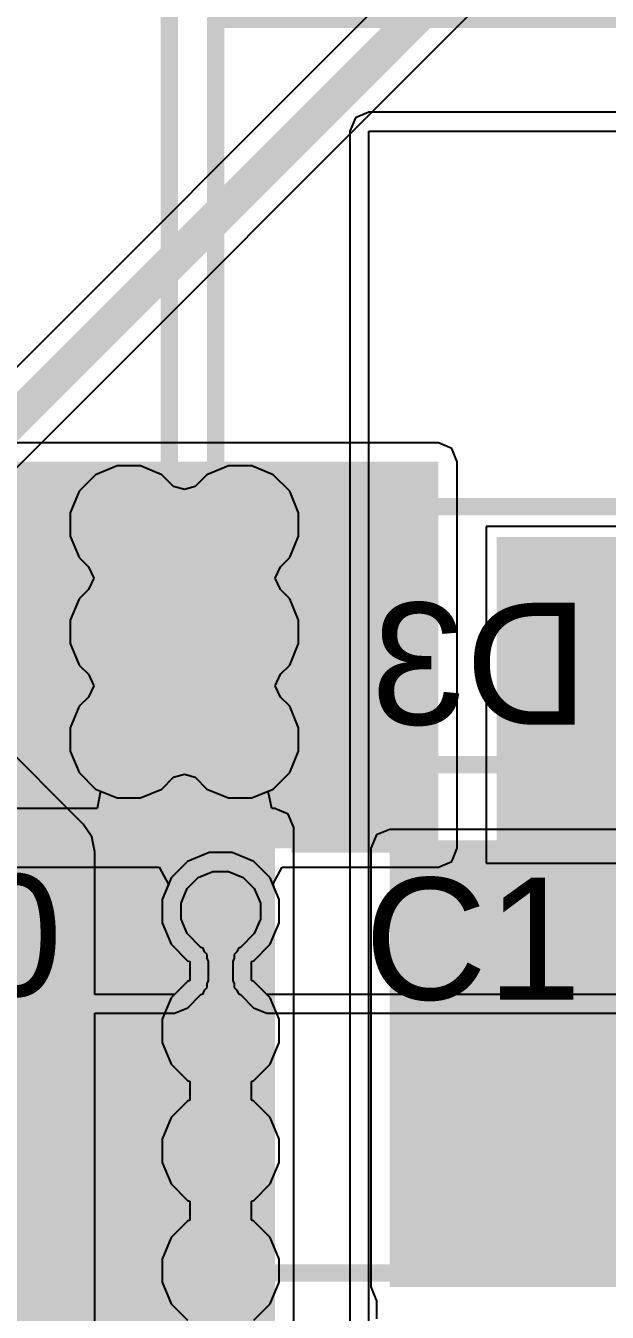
# Model space of a CAD drawing. Header units: inches. Extents: x -4.4 to 45.3, y -0.3 to 53.7.
# Drawn here: x 9.2 to 13.45, y 37.25 to 46.64 of the extents above; entities that cross this region are included whole.
import ezdxf

# ---------------------------------------------------------------- set-up
doc = ezdxf.new("R2010")
doc.units = ezdxf.units.IN
for name, color, linetype in [('Bottom Layer', 5, 'Continuous'), ('Bottom Overlay', 54, 'Continuous'), ('Bottom Paste', 16, 'Continuous'), ('Bottom Solder', 6, 'Continuous'), ('Signal_1', 16, 'Continuous'), ('Signal_2', 76, 'Continuous'), ('Top Layer', 1, 'Continuous'), ('Top Overlay', 2, 'Continuous'), ('Top Paste', 8, 'Continuous'), ('Top Solder', 216, 'Continuous'), ('Via Holes', 16, 'Continuous')]:
    doc.layers.add(name, color=color, linetype=linetype)
doc.styles.add('Arial', font='', dxfattribs={"height": 0.2})
doc.styles.get('Arial').set_extended_font_data('Arial')

# ---------------------------------------------------------------- blocks, each defined once
blk = doc.blocks.new('SMB__B_44')
at = {"layer": 'Bottom Layer'}
for points in [[(-0.9, 1.2), (-0.9, -1.2), (-3.7, -1.2), (-3.7, 1.2)], [(3.7, 1.2), (3.7, -1.2), (0.9, -1.2), (0.9, 1.2)]]:
    blk.add_hatch(color=5, dxfattribs=at).paths.add_polyline_path(points)
at = {"layer": 'Bottom Overlay'}
for points in [[(2.5908, 1.2446), (4.826, 1.2446), (4.826, 1.905), (2.5908, 1.905)], [(3.7338, -1.3462), (4.826, -1.3462), (4.826, 1.651), (3.7338, 1.651)], [(2.5908, -1.905), (4.826, -1.905), (4.826, -1.2446), (2.5908, -1.2446)]]:
    blk.add_hatch(color=54, dxfattribs=at).paths.add_polyline_path(points)
at = {"layer": 'Bottom Paste'}
for points in [[(-0.9, 1.2), (-0.9, -1.2), (-3.7, -1.2), (-3.7, 1.2)], [(3.7, 1.2), (3.7, -1.2), (0.9, -1.2), (0.9, 1.2)]]:
    blk.add_hatch(color=16, dxfattribs=at).paths.add_polyline_path(points)
at = {"layer": 'Bottom Solder'}
for points in [[(-0.7984, 1.3016), (-0.7984, -1.3016), (-3.8016, -1.3016), (-3.8016, 1.3016)], [(3.8016, 1.3016), (3.8016, -1.3016), (0.7984, -1.3016), (0.7984, 1.3016)]]:
    blk.add_hatch(color=6, dxfattribs=at).paths.add_polyline_path(points)
at = {"layer": 'Bottom Overlay'}
for points in [[(-2.2098, 1.8542, 0.127, 0.127, 0), (-2.2098, 1.397, 0.127, 0.127, 0)], [(2.5908, 1.8542, 0.127, 0.127, 0), (-2.2098, 1.8542, 0.127, 0.127, 0)], [(-2.2098, -1.397, 0.127, 0.127, 0), (-2.2098, -1.8542, 0.127, 0.127, 0)], [(2.5908, -1.8542, 0.127, 0.127, 0), (-2.2098, -1.8542, 0.127, 0.127, 0)]]:
    blk.add_lwpolyline(points, format="xyseb", dxfattribs=at)
for points in [[(-2.2416, 1.8542, 0.0635, 0.0635, 1), (-2.178, 1.8542, 0.0635, 0.0635, 1)], [(-2.2416, 1.8542, 0.0635, 0.0635, 1), (-2.178, 1.8542, 0.0635, 0.0635, 1)], [(2.5591, 1.8542, 0.0635, 0.0635, 1), (2.6225, 1.8542, 0.0635, 0.0635, 1)], [(-2.2416, 1.397, 0.0635, 0.0635, 1), (-2.178, 1.397, 0.0635, 0.0635, 1)], [(-2.2416, -1.397, 0.0635, 0.0635, 1), (-2.178, -1.397, 0.0635, 0.0635, 1)], [(-2.2416, -1.8542, 0.0635, 0.0635, 1), (-2.178, -1.8542, 0.0635, 0.0635, 1)], [(-2.2416, -1.8542, 0.0635, 0.0635, 1), (-2.178, -1.8542, 0.0635, 0.0635, 1)], [(2.5591, -1.8542, 0.0635, 0.0635, 1), (2.6225, -1.8542, 0.0635, 0.0635, 1)]]:
    blk.add_lwpolyline(points, format="xyseb", close=True, dxfattribs=at)
blk = doc.blocks.new('SOT_223_5_55')
at = {"layer": 'Top Layer'}
for points in [[(1.75, 2.0501), (-1.75, 2.0501), (-1.75, 4.2501), (1.75, 4.2501)], [(-1.7999, -4.2501), (-2.6999, -4.2501), (-2.6999, -2.0501), (-1.7999, -2.0501)], [(-0.3001, -4.2501), (-1.2001, -4.2501), (-1.2001, -2.0501), (-0.3001, -2.0501)], [(1.2001, -4.2501), (0.3001, -4.2501), (0.3001, -2.0501), (1.2001, -2.0501)], [(2.6999, -4.2501), (1.7999, -4.2501), (1.7999, -2.0501), (2.6999, -2.0501)]]:
    blk.add_hatch(color=1, dxfattribs=at).paths.add_polyline_path(points)
at = {"layer": 'Top Paste'}
for points in [[(1.75, 2.0501), (-1.75, 2.0501), (-1.75, 4.2501), (1.75, 4.2501)], [(-1.7999, -4.2501), (-2.6999, -4.2501), (-2.6999, -2.0501), (-1.7999, -2.0501)], [(-0.3001, -4.2501), (-1.2001, -4.2501), (-1.2001, -2.0501), (-0.3001, -2.0501)], [(1.2001, -4.2501), (0.3001, -4.2501), (0.3001, -2.0501), (1.2001, -2.0501)], [(2.6999, -4.2501), (1.7999, -4.2501), (1.7999, -2.0501), (2.6999, -2.0501)]]:
    blk.add_hatch(color=8, dxfattribs=at).paths.add_polyline_path(points)
at = {"layer": 'Top Solder'}
for points in [[(1.8008, 1.9993), (-1.8008, 1.9993), (-1.8008, 4.3009), (1.8008, 4.3009)], [(-1.7491, -4.3009), (-2.7507, -4.3009), (-2.7507, -1.9993), (-1.7491, -1.9993)], [(-0.2493, -4.3009), (-1.2509, -4.3009), (-1.2509, -1.9993), (-0.2493, -1.9993)], [(1.2509, -4.3009), (0.2493, -4.3009), (0.2493, -1.9993), (1.2509, -1.9993)], [(2.7507, -4.3009), (1.7491, -4.3009), (1.7491, -1.9993), (2.7507, -1.9993)]]:
    blk.add_hatch(color=216, dxfattribs=at).paths.add_polyline_path(points)
at = {"layer": 'Top Overlay'}
for points in [[(-3.302, 1.778, 0.127, 0.127, 0), (3.302, 1.778, 0.127, 0.127, 0)], [(-3.302, -1.778, 0.127, 0.127, 0), (-3.302, 1.778, 0.127, 0.127, 0)], [(3.302, -1.778, 0.127, 0.127, 0), (3.302, 1.778, 0.127, 0.127, 0)], [(-3.302, -1.778, 0.127, 0.127, 0), (3.302, -1.778, 0.127, 0.127, 0)], [(-2.9718, -3.2766, 0.127, 0.127, 0), (-2.9718, -3.0226, 0.127, 0.127, 0)], [(-2.9718, -3.0226, 0.127, 0.127, 0), (-2.8448, -3.1496, 0.127, 0.127, 0)], [(-2.9718, -3.2766, 0.127, 0.127, 0), (-2.8448, -3.1496, 0.127, 0.127, 0)]]:
    blk.add_lwpolyline(points, format="xyseb", dxfattribs=at)
for points in [[(-3.3338, 1.778, 0.0635, 0.0635, 1), (-3.2702, 1.778, 0.0635, 0.0635, 1)], [(-3.3338, 1.778, 0.0635, 0.0635, 1), (-3.2702, 1.778, 0.0635, 0.0635, 1)], [(3.2702, 1.778, 0.0635, 0.0635, 1), (3.3338, 1.778, 0.0635, 0.0635, 1)], [(3.2702, 1.778, 0.0635, 0.0635, 1), (3.3338, 1.778, 0.0635, 0.0635, 1)], [(-3.3338, -1.778, 0.0635, 0.0635, 1), (-3.2702, -1.778, 0.0635, 0.0635, 1)], [(-3.3338, -1.778, 0.0635, 0.0635, 1), (-3.2702, -1.778, 0.0635, 0.0635, 1)], [(3.2702, -1.778, 0.0635, 0.0635, 1), (3.3338, -1.778, 0.0635, 0.0635, 1)], [(3.2702, -1.778, 0.0635, 0.0635, 1), (3.3338, -1.778, 0.0635, 0.0635, 1)], [(-3.0036, -3.0226, 0.0635, 0.0635, 1), (-2.94, -3.0226, 0.0635, 0.0635, 1)], [(-3.0036, -3.0226, 0.0635, 0.0635, 1), (-2.94, -3.0226, 0.0635, 0.0635, 1)], [(-2.8765, -3.1496, 0.0635, 0.0635, 1), (-2.8131, -3.1496, 0.0635, 0.0635, 1)], [(-2.8765, -3.1496, 0.0635, 0.0635, 1), (-2.8131, -3.1496, 0.0635, 0.0635, 1)], [(-3.0036, -3.2766, 0.0635, 0.0635, 1), (-2.94, -3.2766, 0.0635, 0.0635, 1)], [(-3.0036, -3.2766, 0.0635, 0.0635, 1), (-2.94, -3.2766, 0.0635, 0.0635, 1)]]:
    blk.add_lwpolyline(points, format="xyseb", close=True, dxfattribs=at)
blk = doc.blocks.new('C____D_86')
at = {"layer": 'Top Layer'}
for points in [[(-4.25, 1.45), (-1.85, 1.45), (-1.85, -1.45), (-4.25, -1.45)], [(1.85, 1.45), (4.25, 1.45), (4.25, -1.45), (1.85, -1.45)]]:
    blk.add_hatch(color=1, dxfattribs=at).paths.add_polyline_path(points)
at = {"layer": 'Top Paste'}
for points in [[(-4.25, 1.45), (-1.85, 1.45), (-1.85, -1.45), (-4.25, -1.45)], [(1.85, 1.45), (4.25, 1.45), (4.25, -1.45), (1.85, -1.45)]]:
    blk.add_hatch(color=8, dxfattribs=at).paths.add_polyline_path(points)
at = {"layer": 'Top Solder'}
for points in [[(-4.3516, 1.5516), (-1.7484, 1.5516), (-1.7484, -1.5516), (-4.3516, -1.5516)], [(1.7484, 1.5516), (4.3516, 1.5516), (4.3516, -1.5516), (1.7484, -1.5516)]]:
    blk.add_hatch(color=216, dxfattribs=at).paths.add_polyline_path(points)
at = {"layer": 'Top Overlay'}
for points in [[(-4.2926, 2.3876, 0.127, 0.127, 0), (-4.2926, 1.651, 0.127, 0.127, 0)], [(-3.65, 2.15, 0.127, 0.127, 0), (-3.65, 1.7094, 0.127, 0.127, 0)], [(-3.65, 2.15, 0.127, 0.127, 0), (3.65, 2.15, 0.127, 0.127, 0)], [(3.65, 2.15, 0.127, 0.127, 0), (3.65, 1.7094, 0.127, 0.127, 0)], [(-4.699, 2.0066, 0.127, 0.127, 0), (-3.8608, 2.0066, 0.127, 0.127, 0)], [(-3.65, -1.7094, 0.127, 0.127, 0), (-3.65, -2.15, 0.127, 0.127, 0)], [(3.65, -1.7094, 0.127, 0.127, 0), (3.65, -2.15, 0.127, 0.127, 0)], [(-3.65, -2.15, 0.127, 0.127, 0), (3.65, -2.15, 0.127, 0.127, 0)]]:
    blk.add_lwpolyline(points, format="xyseb", dxfattribs=at)
for points in [[(-4.3243, 2.3876, 0.0635, 0.0635, 1), (-4.2608, 2.3876, 0.0635, 0.0635, 1)], [(-3.6818, 2.15, 0.0635, 0.0635, 1), (-3.6183, 2.15, 0.0635, 0.0635, 1)], [(-3.6818, 2.15, 0.0635, 0.0635, 1), (-3.6183, 2.15, 0.0635, 0.0635, 1)], [(3.6183, 2.15, 0.0635, 0.0635, 1), (3.6818, 2.15, 0.0635, 0.0635, 1)], [(3.6183, 2.15, 0.0635, 0.0635, 1), (3.6818, 2.15, 0.0635, 0.0635, 1)], [(-4.7307, 2.0066, 0.0635, 0.0635, 1), (-4.6672, 2.0066, 0.0635, 0.0635, 1)], [(-3.8925, 2.0066, 0.0635, 0.0635, 1), (-3.8291, 2.0066, 0.0635, 0.0635, 1)], [(-4.3243, 1.651, 0.0635, 0.0635, 1), (-4.2608, 1.651, 0.0635, 0.0635, 1)], [(-3.6818, 1.7094, 0.0635, 0.0635, 1), (-3.6183, 1.7094, 0.0635, 0.0635, 1)], [(3.6183, 1.7094, 0.0635, 0.0635, 1), (3.6818, 1.7094, 0.0635, 0.0635, 1)], [(-3.6818, -1.7094, 0.0635, 0.0635, 1), (-3.6183, -1.7094, 0.0635, 0.0635, 1)], [(3.6183, -1.7094, 0.0635, 0.0635, 1), (3.6818, -1.7094, 0.0635, 0.0635, 1)], [(-3.6818, -2.15, 0.0635, 0.0635, 1), (-3.6183, -2.15, 0.0635, 0.0635, 1)], [(-3.6818, -2.15, 0.0635, 0.0635, 1), (-3.6183, -2.15, 0.0635, 0.0635, 1)], [(3.6183, -2.15, 0.0635, 0.0635, 1), (3.6818, -2.15, 0.0635, 0.0635, 1)], [(3.6183, -2.15, 0.0635, 0.0635, 1), (3.6818, -2.15, 0.0635, 0.0635, 1)]]:
    blk.add_lwpolyline(points, format="xyseb", close=True, dxfattribs=at)
blk = doc.blocks.new('C___0402_94')
at = {"layer": 'Top Layer'}
for points in [[(-0.6985, -0.3175), (-0.6985, 0.3175), (-0.2413, 0.3175), (-0.2413, -0.3175)], [(0.2413, -0.3175), (0.2413, 0.3175), (0.6985, 0.3175), (0.6985, -0.3175)]]:
    blk.add_hatch(color=1, dxfattribs=at).paths.add_polyline_path(points)
at = {"layer": 'Top Paste'}
for points in [[(-0.6985, -0.3175), (-0.6985, 0.3175), (-0.2413, 0.3175), (-0.2413, -0.3175)], [(0.2413, -0.3175), (0.2413, 0.3175), (0.6985, 0.3175), (0.6985, -0.3175)]]:
    blk.add_hatch(color=8, dxfattribs=at).paths.add_polyline_path(points)
at = {"layer": 'Top Solder'}
for points in [[(-0.7585, -0.3775), (-0.7585, 0.3775), (-0.1813, 0.3775), (-0.1813, -0.3775)], [(0.1813, -0.3775), (0.1813, 0.3775), (0.7585, 0.3775), (0.7585, -0.3775)]]:
    blk.add_hatch(color=216, dxfattribs=at).paths.add_polyline_path(points)
at = {"layer": 'Top Overlay'}
for points in [[(-0.7874, -0.4064, 0.127, 0.127, 0), (-0.7874, 0.4064, 0.127, 0.127, 0)], [(-0.7874, 0.4064, 0.127, 0.127, 0), (-0.2794, 0.4064, 0.127, 0.127, 0)], [(0.2794, 0.4064, 0.127, 0.127, 0), (0.7874, 0.4064, 0.127, 0.127, 0)], [(0.7874, -0.4064, 0.127, 0.127, 0), (0.7874, 0.4064, 0.127, 0.127, 0)], [(-0.7874, -0.4064, 0.127, 0.127, 0), (-0.2794, -0.4064, 0.127, 0.127, 0)], [(0.2794, -0.4064, 0.127, 0.127, 0), (0.7874, -0.4064, 0.127, 0.127, 0)]]:
    blk.add_lwpolyline(points, format="xyseb", dxfattribs=at)
for points in [[(-0.8191, 0.4064, 0.0635, 0.0635, 1), (-0.7556, 0.4064, 0.0635, 0.0635, 1)], [(-0.8191, 0.4064, 0.0635, 0.0635, 1), (-0.7556, 0.4064, 0.0635, 0.0635, 1)], [(-0.3111, 0.4064, 0.0635, 0.0635, 1), (-0.2477, 0.4064, 0.0635, 0.0635, 1)], [(0.2477, 0.4064, 0.0635, 0.0635, 1), (0.3111, 0.4064, 0.0635, 0.0635, 1)], [(0.7556, 0.4064, 0.0635, 0.0635, 1), (0.8191, 0.4064, 0.0635, 0.0635, 1)], [(0.7556, 0.4064, 0.0635, 0.0635, 1), (0.8191, 0.4064, 0.0635, 0.0635, 1)], [(-0.8191, -0.4064, 0.0635, 0.0635, 1), (-0.7556, -0.4064, 0.0635, 0.0635, 1)], [(-0.8191, -0.4064, 0.0635, 0.0635, 1), (-0.7556, -0.4064, 0.0635, 0.0635, 1)], [(-0.3111, -0.4064, 0.0635, 0.0635, 1), (-0.2477, -0.4064, 0.0635, 0.0635, 1)], [(0.2477, -0.4064, 0.0635, 0.0635, 1), (0.3111, -0.4064, 0.0635, 0.0635, 1)], [(0.7556, -0.4064, 0.0635, 0.0635, 1), (0.8191, -0.4064, 0.0635, 0.0635, 1)], [(0.7556, -0.4064, 0.0635, 0.0635, 1), (0.8191, -0.4064, 0.0635, 0.0635, 1)]]:
    blk.add_lwpolyline(points, format="xyseb", close=True, dxfattribs=at)

msp = doc.modelspace()

# ---------------------------------------------------------------- hatches: boundary and pattern name
at = {"layer": 'Bottom Layer'}
h = msp.add_hatch(color=5, dxfattribs=at)
edge = h.paths.add_edge_path()
edge.add_arc((9.9568, 43.0022), 0.3, 0, 360)
h = msp.add_hatch(color=5, dxfattribs=at)
edge = h.paths.add_edge_path()
edge.add_arc((10.7696, 43.0022), 0.3, 0, 360)
h = msp.add_hatch(color=5, dxfattribs=at)
edge = h.paths.add_edge_path()
edge.add_arc((9.9568, 42.218), 0.3, 0, 360)
h = msp.add_hatch(color=5, dxfattribs=at)
edge = h.paths.add_edge_path()
edge.add_arc((10.7696, 42.218), 0.3, 0, 360)
h = msp.add_hatch(color=5, dxfattribs=at)
edge = h.paths.add_edge_path()
edge.add_arc((9.9568, 41.4338), 0.3, 0, 360)
h = msp.add_hatch(color=5, dxfattribs=at)
edge = h.paths.add_edge_path()
edge.add_arc((10.7696, 41.4338), 0.3, 0, 360)
for points in [[(7.1882, 33.7312), (11.0236, 33.7312), (11.0236, 40.7924), (7.1882, 40.7924)], [(11.8618, 37.4396), (14.986, 37.4396), (14.986, 40.64), (11.8618, 40.64)]]:
    msp.add_hatch(color=5, dxfattribs=at).paths.add_polyline_path(points)
h = msp.add_hatch(color=5, dxfattribs=at)
edge = h.paths.add_edge_path()
edge.add_arc((10.6279, 40.1813), 0.3, 0, 360)
h = msp.add_hatch(color=5, dxfattribs=at)
edge = h.paths.add_edge_path()
edge.add_arc((10.6279, 39.3069), 0.3, 0, 360)
h = msp.add_hatch(color=5, dxfattribs=at)
edge = h.paths.add_edge_path()
edge.add_arc((10.6279, 38.4325), 0.3, 0, 360)
h = msp.add_hatch(color=5, dxfattribs=at)
edge = h.paths.add_edge_path()
edge.add_arc((10.6279, 37.558), 0.3, 0, 360)
at = {"layer": 'Signal_1'}
h = msp.add_hatch(color=16, dxfattribs=at)
edge = h.paths.add_edge_path()
edge.add_arc((9.9568, 43.0022), 0.3, 0, 360)
h = msp.add_hatch(color=16, dxfattribs=at)
edge = h.paths.add_edge_path()
edge.add_arc((10.7696, 43.0022), 0.3, 0, 360)
h = msp.add_hatch(color=16, dxfattribs=at)
edge = h.paths.add_edge_path()
edge.add_arc((9.9568, 42.218), 0.3, 0, 360)
h = msp.add_hatch(color=16, dxfattribs=at)
edge = h.paths.add_edge_path()
edge.add_arc((10.7696, 42.218), 0.3, 0, 360)
h = msp.add_hatch(color=16, dxfattribs=at)
edge = h.paths.add_edge_path()
edge.add_arc((9.9568, 41.4338), 0.3, 0, 360)
h = msp.add_hatch(color=16, dxfattribs=at)
edge = h.paths.add_edge_path()
edge.add_arc((10.7696, 41.4338), 0.3, 0, 360)
h = msp.add_hatch(color=16, dxfattribs=at)
edge = h.paths.add_edge_path()
edge.add_arc((10.6279, 40.1813), 0.3, 0, 360)
h = msp.add_hatch(color=16, dxfattribs=at)
edge = h.paths.add_edge_path()
edge.add_arc((10.6279, 39.3069), 0.3, 0, 360)
h = msp.add_hatch(color=16, dxfattribs=at)
edge = h.paths.add_edge_path()
edge.add_arc((10.6279, 38.4325), 0.3, 0, 360)
h = msp.add_hatch(color=16, dxfattribs=at)
edge = h.paths.add_edge_path()
edge.add_arc((10.6279, 37.558), 0.3, 0, 360)
at = {"layer": 'Signal_2'}
h = msp.add_hatch(color=76, dxfattribs=at)
edge = h.paths.add_edge_path()
edge.add_arc((9.9568, 43.0022), 0.3, 0, 360)
h = msp.add_hatch(color=76, dxfattribs=at)
edge = h.paths.add_edge_path()
edge.add_arc((10.7696, 43.0022), 0.3, 0, 360)
h = msp.add_hatch(color=76, dxfattribs=at)
edge = h.paths.add_edge_path()
edge.add_arc((9.9568, 42.218), 0.3, 0, 360)
h = msp.add_hatch(color=76, dxfattribs=at)
edge = h.paths.add_edge_path()
edge.add_arc((10.7696, 42.218), 0.3, 0, 360)
h = msp.add_hatch(color=76, dxfattribs=at)
edge = h.paths.add_edge_path()
edge.add_arc((9.9568, 41.4338), 0.3, 0, 360)
h = msp.add_hatch(color=76, dxfattribs=at)
edge = h.paths.add_edge_path()
edge.add_arc((10.7696, 41.4338), 0.3, 0, 360)
h = msp.add_hatch(color=76, dxfattribs=at)
edge = h.paths.add_edge_path()
edge.add_arc((10.6279, 40.1813), 0.3, 0, 360)
h = msp.add_hatch(color=76, dxfattribs=at)
edge = h.paths.add_edge_path()
edge.add_arc((10.6279, 39.3069), 0.3, 0, 360)
h = msp.add_hatch(color=76, dxfattribs=at)
edge = h.paths.add_edge_path()
edge.add_arc((10.6279, 38.4325), 0.3, 0, 360)
h = msp.add_hatch(color=76, dxfattribs=at)
edge = h.paths.add_edge_path()
edge.add_arc((10.6279, 37.558), 0.3, 0, 360)
at = {"layer": 'Top Layer'}
msp.add_hatch(color=1, dxfattribs=at).paths.add_polyline_path([(12.2174, 40.64), (12.2174, 43.4594), (6.5786, 43.4594), (6.5786, 40.64)])
h = msp.add_hatch(color=1, dxfattribs=at)
edge = h.paths.add_edge_path()
edge.add_arc((9.9568, 43.0022), 0.3, 0, 360)
h = msp.add_hatch(color=1, dxfattribs=at)
edge = h.paths.add_edge_path()
edge.add_arc((10.7696, 43.0022), 0.3, 0, 360)
h = msp.add_hatch(color=1, dxfattribs=at)
edge = h.paths.add_edge_path()
edge.add_arc((9.9568, 42.218), 0.3, 0, 360)
h = msp.add_hatch(color=1, dxfattribs=at)
edge = h.paths.add_edge_path()
edge.add_arc((10.7696, 42.218), 0.3, 0, 360)
h = msp.add_hatch(color=1, dxfattribs=at)
edge = h.paths.add_edge_path()
edge.add_arc((9.9568, 41.4338), 0.3, 0, 360)
h = msp.add_hatch(color=1, dxfattribs=at)
edge = h.paths.add_edge_path()
edge.add_arc((10.7696, 41.4338), 0.3, 0, 360)
h = msp.add_hatch(color=1, dxfattribs=at)
edge = h.paths.add_edge_path()
edge.add_arc((10.6279, 40.1813), 0.3, 0, 360)
h = msp.add_hatch(color=1, dxfattribs=at)
edge = h.paths.add_edge_path()
edge.add_arc((10.6279, 39.3069), 0.3, 0, 360)
h = msp.add_hatch(color=1, dxfattribs=at)
edge = h.paths.add_edge_path()
edge.add_arc((10.6279, 38.4325), 0.3, 0, 360)
h = msp.add_hatch(color=1, dxfattribs=at)
edge = h.paths.add_edge_path()
edge.add_arc((10.6279, 37.558), 0.3, 0, 360)
at = {"layer": 'Via Holes'}
h = msp.add_hatch(color=7, dxfattribs=at)
edge = h.paths.add_edge_path()
edge.add_arc((9.9568, 43.0022), 0.15, 0, 360)
h = msp.add_hatch(color=7, dxfattribs=at)
edge = h.paths.add_edge_path()
edge.add_arc((10.7696, 43.0022), 0.15, 0, 360)
h = msp.add_hatch(color=7, dxfattribs=at)
edge = h.paths.add_edge_path()
edge.add_arc((9.9568, 42.218), 0.15, 0, 360)
h = msp.add_hatch(color=7, dxfattribs=at)
edge = h.paths.add_edge_path()
edge.add_arc((10.7696, 42.218), 0.15, 0, 360)
h = msp.add_hatch(color=7, dxfattribs=at)
edge = h.paths.add_edge_path()
edge.add_arc((9.9568, 41.4338), 0.15, 0, 360)
h = msp.add_hatch(color=7, dxfattribs=at)
edge = h.paths.add_edge_path()
edge.add_arc((10.7696, 41.4338), 0.15, 0, 360)
h = msp.add_hatch(color=7, dxfattribs=at)
edge = h.paths.add_edge_path()
edge.add_arc((10.6279, 40.1813), 0.15, 0, 360)
h = msp.add_hatch(color=7, dxfattribs=at)
edge = h.paths.add_edge_path()
edge.add_arc((10.6279, 39.3069), 0.15, 0, 360)
h = msp.add_hatch(color=7, dxfattribs=at)
edge = h.paths.add_edge_path()
edge.add_arc((10.6279, 38.4325), 0.15, 0, 360)
h = msp.add_hatch(color=7, dxfattribs=at)
edge = h.paths.add_edge_path()
edge.add_arc((10.6279, 37.558), 0.15, 0, 360)

# ---------------------------------------------------------------- linework, layer by layer
at = {"layer": 'Bottom Layer'}
for p, q in [((12.4925, 47.5043), (8.7827, 43.7946)), ((9.0731, 43.3525), (12.7829, 47.0622)), ((9.8719, 43.4292), (9.7149, 43.3642)), ((10.0418, 43.4292), (9.8719, 43.4292)), ((10.1987, 43.3642), (10.0418, 43.4292)), ((10.6847, 43.4292), (10.5277, 43.3642)), ((10.8546, 43.4292), (10.6847, 43.4292)), ((11.0115, 43.3642), (10.8546, 43.4292)), ((9.7149, 43.3642), (9.5948, 43.2441)), ((10.2844, 43.2785), (10.1987, 43.3642)), ((10.3632, 43.2565), (10.2844, 43.2785)), ((10.442, 43.2785), (10.3632, 43.2565)), ((10.5277, 43.3642), (10.442, 43.2785)), ((11.1316, 43.2441), (11.0115, 43.3642)), ((9.5948, 43.2441), (9.5298, 43.0871)), ((11.1966, 43.0871), (11.1316, 43.2441)), ((9.5298, 43.0871), (9.5298, 42.9173)), ((11.1966, 42.9173), (11.1966, 43.0871)), ((9.5298, 42.9173), (9.5948, 42.7603)), ((11.1316, 42.7603), (11.1966, 42.9173)), ((9.5948, 42.7603), (9.6621, 42.6931)), ((11.0643, 42.6931), (11.1316, 42.7603)), ((9.6621, 42.6931), (9.7009, 42.6101)), ((11.0256, 42.6101), (11.0643, 42.6931)), ((9.6621, 42.5271), (9.5948, 42.4598)), ((9.7009, 42.6101), (9.6621, 42.5271)), ((11.0643, 42.5271), (11.0256, 42.6101)), ((11.1316, 42.4598), (11.0643, 42.5271)), ((9.5948, 42.4598), (9.5298, 42.3029)), ((11.1966, 42.3029), (11.1316, 42.4598)), ((9.5298, 42.3029), (9.5298, 42.133)), ((11.1966, 42.133), (11.1966, 42.3029)), ((9.5298, 42.133), (9.5948, 41.9761)), ((11.1316, 41.9761), (11.1966, 42.133)), ((9.5948, 41.9761), (9.6621, 41.9088)), ((11.0643, 41.9088), (11.1316, 41.9761)), ((9.6621, 41.9088), (9.7009, 41.8259)), ((11.0256, 41.8259), (11.0643, 41.9088)), ((9.7009, 41.8259), (9.6621, 41.7429)), ((11.0643, 41.7429), (11.0256, 41.8259)), ((9.5948, 41.6756), (9.5298, 41.5187)), ((9.6621, 41.7429), (9.5948, 41.6756)), ((11.1316, 41.6756), (11.0643, 41.7429)), ((11.1966, 41.5187), (11.1316, 41.6756)), ((9.5298, 41.5187), (9.5298, 41.3488)), ((11.1966, 41.3488), (11.1966, 41.5187)), ((9.5298, 41.3488), (9.5948, 41.1919)), ((11.1316, 41.1919), (11.1966, 41.3488)), ((9.5948, 41.1919), (9.7149, 41.0718)), ((11.0115, 41.0718), (11.1316, 41.1919)), ((9.7149, 41.0718), (9.7509, 41.0569)), ((9.7509, 41.0569), (9.7256, 40.9299)), ((10.9755, 41.0569), (11.0115, 41.0718)), ((11.0008, 40.9299), (10.9755, 41.0569)), ((9.7256, 40.9299), (7.1882, 40.9299)), ((11.0236, 40.9299), (11.0008, 40.9299)), ((11.1208, 40.8896), (11.0236, 40.9299)), ((11.1611, 40.7924), (11.1208, 40.8896)), ((11.1611, 33.7312), (11.1611, 40.7924)), ((11.7646, 40.7372), (11.7243, 40.64)), ((11.8618, 40.7775), (11.7646, 40.7372)), ((14.986, 40.7775), (11.8618, 40.7775)), ((11.7243, 40.64), (11.7243, 37.4396)), ((11.7243, 37.4396), (11.764, 37.3438)), ((11.764, 37.3438), (11.7646, 37.3424)), ((11.7646, 37.3424), (11.7646, 37.2066))]:
    msp.add_line(p, q, dxfattribs=at)
msp.add_lwpolyline([(8.89, 43.5356, 0.254, 0.254, 0), (12.6756, 47.3212, 0.254, 0.254, 0)], format="xyseb", dxfattribs=at)
at = {"layer": 'Signal_1'}
for p, q in [((9.6248, 40.816), (6.7038, 43.737)), ((9.6866, 40.7236), (9.6248, 40.816)), ((9.6248, 40.816), (9.6248, 40.816)), ((9.7083, 40.6146), (9.6866, 40.7236)), ((9.7083, 39.5732), (9.7083, 40.6146)), ((9.7083, 40.6146), (9.7083, 40.6146)), ((10.5429, 40.6083), (10.386, 40.5433)), ((10.7128, 40.6083), (10.5429, 40.6083)), ((10.8698, 40.5433), (10.7128, 40.6083)), ((10.386, 40.5433), (10.2659, 40.4232)), ((10.4639, 40.4268), (10.5703, 40.4708)), ((10.5703, 40.4708), (10.6855, 40.4708)), ((10.6855, 40.4708), (10.7919, 40.4268)), ((10.9899, 40.4232), (10.8698, 40.5433)), ((10.2659, 40.4232), (10.2009, 40.2662)), ((10.3824, 40.3453), (10.4639, 40.4268)), ((10.7919, 40.4268), (10.8733, 40.3453)), ((11.0549, 40.2662), (10.9899, 40.4232)), ((10.3383, 40.2389), (10.3824, 40.3453)), ((10.8733, 40.3453), (10.9174, 40.2389)), ((10.2009, 40.2662), (10.2009, 40.0964)), ((10.3383, 40.1237), (10.3383, 40.2389)), ((10.9174, 40.2389), (10.9174, 40.1237)), ((11.0549, 40.0964), (11.0549, 40.2662)), ((10.2009, 40.0964), (10.2659, 39.9394)), ((10.3824, 40.0173), (10.3383, 40.1237)), ((10.9174, 40.1237), (10.8733, 40.0173)), ((10.9899, 39.9394), (11.0549, 40.0964)), ((10.4832, 39.9165), (10.3824, 40.0173)), ((10.8733, 40.0173), (10.7726, 39.9165)), ((10.2659, 39.9394), (10.386, 39.8193)), ((10.4989, 39.91), (10.4832, 39.9165)), ((10.5093, 39.8848), (10.4989, 39.91)), ((10.7569, 39.91), (10.7464, 39.8848)), ((10.7726, 39.9165), (10.7569, 39.91)), ((10.8698, 39.8193), (10.9899, 39.9394)), ((10.386, 39.8193), (10.4017, 39.8128)), ((10.4017, 39.8128), (10.4017, 39.6754)), ((10.5287, 39.8654), (10.5093, 39.8848)), ((10.5287, 39.8381), (10.5287, 39.8654)), ((10.5391, 39.8128), (10.5287, 39.8381)), ((10.5391, 39.6754), (10.5391, 39.8128)), ((10.7271, 39.8381), (10.7166, 39.8128)), ((10.7166, 39.8128), (10.7166, 39.6754)), ((10.7464, 39.8848), (10.7271, 39.8654)), ((10.7271, 39.8654), (10.7271, 39.8381)), ((10.8541, 39.8128), (10.8698, 39.8193)), ((10.8541, 39.6754), (10.8541, 39.8128)), ((10.386, 39.6689), (10.2903, 39.5732)), ((10.4017, 39.6754), (10.386, 39.6689)), ((10.5093, 39.6034), (10.5287, 39.6228)), ((10.5287, 39.6501), (10.5391, 39.6754)), ((10.5287, 39.6228), (10.5287, 39.6501)), ((10.7166, 39.6754), (10.7271, 39.6501)), ((10.7271, 39.6501), (10.7271, 39.6228)), ((10.7271, 39.6228), (10.7464, 39.6034)), ((10.8698, 39.6689), (10.8541, 39.6754)), ((10.9654, 39.5732), (10.8698, 39.6689)), ((10.2903, 39.5732), (9.7083, 39.5732)), ((10.3875, 39.476), (10.4832, 39.5717)), ((10.4832, 39.5717), (10.4989, 39.5782)), ((10.4989, 39.5782), (10.5093, 39.6034)), ((10.7464, 39.6034), (10.7569, 39.5782)), ((10.7569, 39.5782), (10.7726, 39.5717)), ((10.7726, 39.5717), (10.8682, 39.476)), ((14.1314, 39.5732), (10.9654, 39.5732)), ((9.7083, 33.5872), (9.7083, 39.4357)), ((9.7083, 39.4357), (10.2903, 39.4357)), ((10.2903, 39.4357), (10.3875, 39.476)), ((10.2903, 39.4357), (10.2903, 39.4357)), ((10.8682, 39.476), (10.9654, 39.4357)), ((10.9654, 39.4357), (10.9654, 39.4357)), ((10.9654, 39.4357), (14.1018, 39.4357))]:
    msp.add_line(p, q, dxfattribs=at)
for points in [[(6.5024, 43.5356, 0.3048, 0.3048, 0), (9.4234, 40.6146, 0.3048, 0.3048, 0)], [(9.4234, 33.4692, 0.3048, 0.3048, 0), (9.4234, 40.6146, 0.3048, 0.3048, 0)]]:
    msp.add_lwpolyline(points, format="xyseb", dxfattribs=at)
msp.add_lwpolyline([(9.3472, 40.6146, 0.1524, 0.1524, 1), (9.4996, 40.6146, 0.1524, 0.1524, 1)], format="xyseb", close=True, dxfattribs=at)
msp.add_lwpolyline([(9.3472, 40.6146, 0.1524, 0.1524, 1), (9.4996, 40.6146, 0.1524, 0.1524, 1)], format="xyseb", close=True, dxfattribs=at)
at = {"layer": 'Signal_2'}
for p, q in [((11.7094, 46.0099), (11.6122, 45.9696)), ((25.3748, 46.0099), (11.7094, 46.0099)), ((11.6122, 45.9696), (11.5719, 45.8724)), ((11.5719, 45.8724), (11.5719, 36.2458)), ((11.7094, 36.2458), (11.7094, 45.8724)), ((11.7094, 45.8724), (25.3748, 45.8724)), ((9.8719, 43.4292), (9.7149, 43.3642)), ((10.0418, 43.4292), (9.8719, 43.4292)), ((10.1987, 43.3642), (10.0418, 43.4292)), ((10.6847, 43.4292), (10.5277, 43.3642)), ((10.8546, 43.4292), (10.6847, 43.4292)), ((11.0115, 43.3642), (10.8546, 43.4292)), ((9.7149, 43.3642), (9.5948, 43.2441)), ((10.2844, 43.2785), (10.1987, 43.3642)), ((10.3632, 43.2565), (10.2844, 43.2785)), ((10.442, 43.2785), (10.3632, 43.2565)), ((10.5277, 43.3642), (10.442, 43.2785)), ((11.1316, 43.2441), (11.0115, 43.3642)), ((9.5948, 43.2441), (9.5298, 43.0871)), ((11.1966, 43.0871), (11.1316, 43.2441)), ((9.5298, 43.0871), (9.5298, 42.9173)), ((11.1966, 42.9173), (11.1966, 43.0871)), ((9.5298, 42.9173), (9.5948, 42.7603)), ((11.1316, 42.7603), (11.1966, 42.9173)), ((9.5948, 42.7603), (9.6621, 42.6931)), ((11.0643, 42.6931), (11.1316, 42.7603)), ((9.6621, 42.6931), (9.7009, 42.6101)), ((11.0256, 42.6101), (11.0643, 42.6931)), ((9.6621, 42.5271), (9.5948, 42.4598)), ((9.7009, 42.6101), (9.6621, 42.5271)), ((11.0643, 42.5271), (11.0256, 42.6101)), ((11.1316, 42.4598), (11.0643, 42.5271)), ((9.5948, 42.4598), (9.5298, 42.3029)), ((11.1966, 42.3029), (11.1316, 42.4598)), ((9.5298, 42.3029), (9.5298, 42.133)), ((11.1966, 42.133), (11.1966, 42.3029)), ((9.5298, 42.133), (9.5948, 41.9761)), ((11.1316, 41.9761), (11.1966, 42.133)), ((9.5948, 41.9761), (9.6621, 41.9088)), ((11.0643, 41.9088), (11.1316, 41.9761)), ((9.6621, 41.9088), (9.7009, 41.8259)), ((11.0256, 41.8259), (11.0643, 41.9088)), ((9.7009, 41.8259), (9.6621, 41.7429)), ((11.0643, 41.7429), (11.0256, 41.8259)), ((9.5948, 41.6756), (9.5298, 41.5187)), ((9.6621, 41.7429), (9.5948, 41.6756)), ((11.1316, 41.6756), (11.0643, 41.7429)), ((11.1966, 41.5187), (11.1316, 41.6756)), ((9.5298, 41.5187), (9.5298, 41.3488)), ((11.1966, 41.3488), (11.1966, 41.5187)), ((9.5298, 41.3488), (9.5948, 41.1919)), ((11.1316, 41.1919), (11.1966, 41.3488)), ((9.5948, 41.1919), (9.7149, 41.0718)), ((10.1987, 41.0718), (10.2844, 41.1575)), ((10.2844, 41.1575), (10.3632, 41.1795)), ((10.3632, 41.1795), (10.442, 41.1575)), ((10.442, 41.1575), (10.5277, 41.0718)), ((11.0115, 41.0718), (11.1316, 41.1919)), ((9.7149, 41.0718), (9.8719, 41.0068)), ((10.0418, 41.0068), (10.1987, 41.0718)), ((10.5277, 41.0718), (10.6847, 41.0068)), ((10.8546, 41.0068), (11.0115, 41.0718)), ((9.8719, 41.0068), (10.0418, 41.0068)), ((10.6847, 41.0068), (10.8546, 41.0068))]:
    msp.add_line(p, q, dxfattribs=at)
at = {"layer": 'Top Layer'}
for p, q in [((12.2174, 43.5969), (6.5786, 43.5969)), ((12.3146, 43.5566), (12.2174, 43.5969)), ((12.3549, 43.4594), (12.3146, 43.5566)), ((12.3549, 40.64), (12.3549, 43.4594)), ((13.7208, 42.9861), (12.5668, 42.9861)), ((12.5668, 42.9861), (12.5668, 40.5321)), ((12.3146, 40.5428), (12.3549, 40.64)), ((6.5786, 40.5025), (10.1793, 40.5025)), ((10.1793, 40.5025), (10.2462, 40.3755)), ((11.0096, 40.3755), (11.0764, 40.5025)), ((11.0764, 40.5025), (12.2174, 40.5025)), ((12.2174, 40.5025), (12.3146, 40.5428)), ((12.5668, 40.5321), (13.7208, 40.5321)), ((10.2462, 40.3755), (10.2009, 40.2662)), ((11.0549, 40.2662), (11.0096, 40.3755)), ((10.2009, 40.2662), (10.2009, 40.0964)), ((11.0549, 40.0964), (11.0549, 40.2662)), ((10.2009, 40.0964), (10.2659, 39.9394)), ((10.9899, 39.9394), (11.0549, 40.0964)), ((10.2659, 39.9394), (10.386, 39.8193)), ((10.8698, 39.8193), (10.9899, 39.9394)), ((10.386, 39.8193), (10.4017, 39.8128)), ((10.4017, 39.8128), (10.4017, 39.6754)), ((10.8541, 39.8128), (10.8698, 39.8193)), ((10.8541, 39.6754), (10.8541, 39.8128)), ((10.386, 39.6689), (10.2659, 39.5488)), ((10.4017, 39.6754), (10.386, 39.6689)), ((10.8698, 39.6689), (10.8541, 39.6754)), ((10.9899, 39.5488), (10.8698, 39.6689)), ((10.2659, 39.5488), (10.2009, 39.3918)), ((11.0549, 39.3918), (10.9899, 39.5488)), ((10.2009, 39.3918), (10.2009, 39.2219)), ((11.0549, 39.2219), (11.0549, 39.3918)), ((10.2009, 39.2219), (10.2659, 39.065)), ((10.9899, 39.065), (11.0549, 39.2219)), ((10.2659, 39.065), (10.386, 38.9449)), ((10.8698, 38.9449), (10.9899, 39.065)), ((10.386, 38.9449), (10.4017, 38.9384)), ((10.4017, 38.9384), (10.4017, 38.8009)), ((10.8541, 38.9384), (10.8698, 38.9449)), ((10.8541, 38.8009), (10.8541, 38.9384)), ((10.386, 38.7945), (10.2659, 38.6743)), ((10.4017, 38.8009), (10.386, 38.7945)), ((10.8698, 38.7945), (10.8541, 38.8009)), ((10.9899, 38.6743), (10.8698, 38.7945)), ((10.2659, 38.6743), (10.2009, 38.5174)), ((11.0549, 38.5174), (10.9899, 38.6743)), ((10.2009, 38.5174), (10.2009, 38.3475)), ((11.0549, 38.3475), (11.0549, 38.5174)), ((10.2009, 38.3475), (10.2659, 38.1906)), ((10.9899, 38.1906), (11.0549, 38.3475)), ((10.2659, 38.1906), (10.386, 38.0705)), ((10.8698, 38.0705), (10.9899, 38.1906)), ((10.386, 38.0705), (10.4017, 38.064)), ((10.4017, 38.064), (10.4017, 37.9265)), ((10.8541, 38.064), (10.8698, 38.0705)), ((10.8541, 37.9265), (10.8541, 38.064)), ((10.4017, 37.9265), (10.386, 37.92)), ((10.8698, 37.92), (10.8541, 37.9265)), ((10.386, 37.92), (10.2659, 37.7999)), ((10.9899, 37.7999), (10.8698, 37.92)), ((10.2659, 37.7999), (10.2009, 37.643)), ((11.0549, 37.643), (10.9899, 37.7999)), ((10.2009, 37.643), (10.2009, 37.4731)), ((11.0549, 37.4731), (11.0549, 37.643)), ((10.2009, 37.4731), (10.2659, 37.3162)), ((10.9899, 37.3162), (11.0549, 37.4731)), ((10.2659, 37.3162), (10.386, 37.196)), ((10.8698, 37.196), (10.9899, 37.3162))]:
    msp.add_line(p, q, dxfattribs=at)
msp.add_lwpolyline([(13.6271, 39.2049, 0.508, 0.508, 0), (13.6271, 39.9562, 0.508, 0.508, 0)], format="xyseb", dxfattribs=at)
for points in [[(13.5001, 39.9562, 0.254, 0.254, 1), (13.7541, 39.9562, 0.254, 0.254, 1)], [(13.5001, 39.2049, 0.254, 0.254, 1), (13.7541, 39.2049, 0.254, 0.254, 1)]]:
    msp.add_lwpolyline(points, format="xyseb", close=True, dxfattribs=at)

# ---------------------------------------------------------------- block references
for name, p, rotation in [('C____D_86', (8.1026, 44.96), 90), ('SMB__B_44', (11.144, 39.3954), 180)]:
    msp.add_blockref(name, p, dxfattribs=dict(rotation=rotation))
for name, p in [('SOT_223_5_55', (13.8938, 44.9092)), ('C___0402_94', (14.097, 39.9562))]:
    msp.add_blockref(name, p)

# ---------------------------------------------------------------- texts
at = {"layer": 'Bottom Overlay', "style": 'Arial', "text_generation_flag": 2}
msp.add_text('D3', height=0.889, dxfattribs=at).set_placement((13.3136, 41.5418))
at = {"layer": 'Top Overlay', "style": 'Arial'}
for s, p in [('C10', (7.1949, 39.5606)), ('C1', (11.6757, 39.5352))]:
    msp.add_text(s, height=0.889, dxfattribs=at).set_placement(p)

doc.saveas('drawing.dxf')
